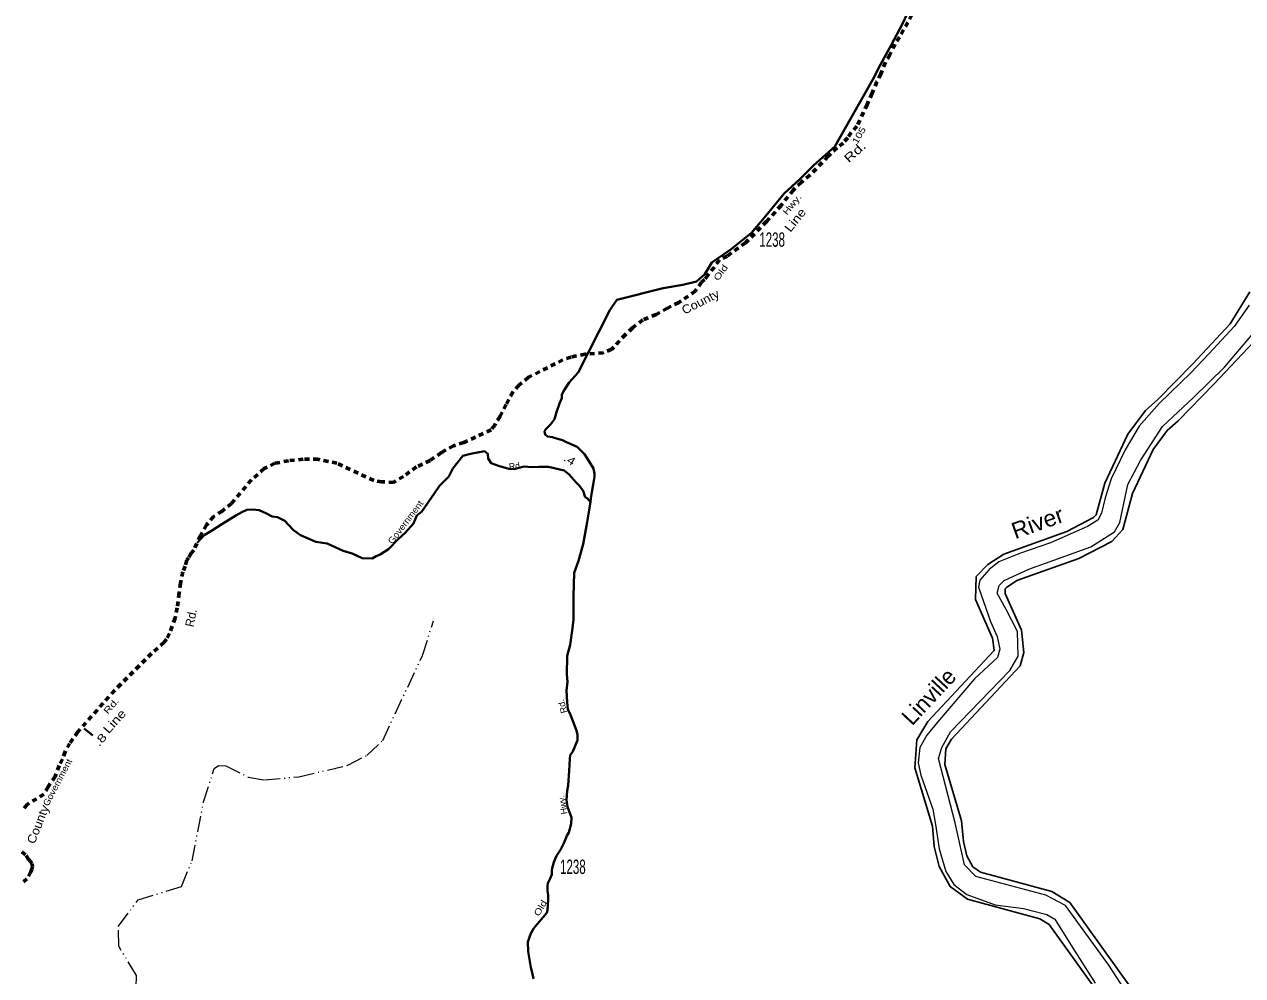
# Model space of a CAD drawing. Extents: x 339659 to 397320, y 203594 to 253409.
# Drawn here: x 343314 to 347120, y 233942 to 236916 of the extents above; entities that cross this region are included whole.
import ezdxf
from ezdxf.enums import TextEntityAlignment as Align

# ---------------------------------------------------------------- set-up
doc = ezdxf.new("R2010")
doc.units = 0
doc.header["$LTSCALE"] = 10
for name, pattern in [('DASH_DOUBLE_DOT', [9.2, 5, -1.2, 0.3, -1.2, 0.3, -1.2]), ('DOTTED', [1.5, 0.3, -1.2]), ('SHORT_DASHED', [2.7, 1.5, -1.2])]:
    doc.linetypes.add(name, pattern=pattern)
for name, color, linetype, lineweight in [('11', 7, 'Continuous', 40), ('17', 7, 'Continuous', 40), ('32', 7, 'Continuous', 25), ('38', 7, 'Continuous', 40), ('52', 7, 'SHORT_DASHED', 60), ('59', 7, 'DASH_DOUBLE_DOT', 13), ('60', 7, 'Continuous', 25), ('61', 7, 'DOTTED', 13), ('8', 7, 'Continuous', 25)]:
    doc.layers.add(name, color=color, linetype=linetype, lineweight=lineweight)
doc.layers.add('21', color=7, linetype='Continuous')

msp = doc.modelspace()

# ---------------------------------------------------------------- linework, layer by layer
at = {"layer": '11'}
msp.add_line((343527.89, 234692.79), (343500.41, 234714.99), dxfattribs=at)
at = {"layer": '32', "lineweight": 40}
for points in [[(346205.25, 237834.16), (346221.92, 237827.65), (346222.33, 237813.81), (346209.31, 237783.29), (346195.89, 237749.92), (346157.76, 237681.47), (346146.37, 237660.72), (346126.85, 237637.92), (346098.78, 237609.44), (346086.17, 237586.24), (346076.82, 237556.53), (346083.74, 237427.87), (346085.78, 237394.91), (346090.25, 237343.22), (346108.13, 237126.18), (346109.34, 237061.37), (346105.27, 237041.43), (346100.8, 237019.45), (346093.48, 236997.47), (346058.58, 236919.22), (346021.97, 236850.85), (345988.62, 236790.62), (345964.95, 236743.43)], [(345964.95, 236743.43), (345846.29, 236533.47), (345779.26, 236474.02), (345735.38, 236431.15), (345687.7, 236386.91), (345630.35, 236317.08), (345585.43, 236264.54), (345521.86, 236213.38), (345461.75, 236171.2), (345440.33, 236135.25), (345413.38, 236111.75), (345371.23, 236101.38), (345309.73, 236091.01), (345165.31, 236055.06), (345142.51, 236021.87), (345043.95, 235827.58), (345016.17, 235796.4), (345000.06, 235772.12), (344993.31, 235758.22), (344992.56, 235747.7), (344986.17, 235730.05), (344976.04, 235703.75), (344970.07, 235682.1), (344957.68, 235664.82), (344942.67, 235650.17), (344938.91, 235643.78), (344940.78, 235633.43), (344948.66, 235627.42), (344963.85, 235625.1), (344968.93, 235623.66), (344994.84, 235615.77), (345007.98, 235610.14), (345041.39, 235595.11), (345064.29, 235571.82), (345073.3, 235557.17), (345092.21, 235527.12), (345095.04, 235511.57), (345095.07, 235502.15), (345092.42, 235482.27), (345086.78, 235452.97), (345084.16, 235433.44), (345082.75, 235422.13)], [(345082.75, 235422.13), (345070.28, 235348.18), (345059.9, 235290.71), (345045.48, 235238.68), (345031.4, 235200.86), (345029.18, 235128.19), (345029.58, 235055.35), (345026.61, 235027.91), (345018.85, 234976.56), (345009.59, 234942.08), (345008.49, 234883.66), (345010.34, 234860.67), (345008.12, 234833.24), (345009.23, 234796.82), (345012.2, 234774.58), (345018.12, 234763.08), (345039.24, 234708.95), (345042.21, 234695.23), (345042.21, 234677.81), (345027.38, 234642.75), (345019.6, 234631.63), (345017.74, 234619.76), (345016.26, 234581.95), (345012.57, 234536.61), (345009.97, 234520.29), (345008.12, 234491.37), (345010.34, 234470.24), (345023.31, 234436.27), (345022.2, 234416.62), (345014.42, 234389.93), (345008.86, 234379.17), (345000.71, 234358.78), (344989.23, 234335.23), (344976.26, 234316.32), (344968.48, 234297.42), (344962.92, 234277.76), (344961.88, 234270.92), (344961.45, 234257.93), (344957, 234245.7), (344948.85, 234231.24), (344948.11, 234220.48), (344947.74, 234207.14), (344950.34, 234194.9), (344950.71, 234179.7), (344948.53, 234147.34), (344946.3, 234138.68), (344905.55, 234090.24), (344896.29, 234073.56), (344887.03, 234047.97), (344888.14, 234017.2), (344895.95, 233968.09), (344900.39, 233951.77), (344904.1, 233932.12)]]:
    msp.add_lwpolyline(points, dxfattribs=at)
at = {"layer": '38'}
for points in [[(344594.96, 235450.44), (344610.73, 235472.98), (344639.45, 235502.28), (344652.17, 235526.88), (344683.7, 235566.89), (344707.92, 235573.65), (344751.27, 235581.54), (344761.41, 235573.65), (344763.1, 235558.44), (344772.67, 235543.79), (344795.2, 235535.9), (344827.1, 235526.31), (344842.87, 235525.75), (344874.97, 235533.64), (344898.62, 235531.95), (344921.14, 235532.51), (344951.55, 235533.08), (344999.97, 235520.68), (345016.3, 235508.28), (345037.14, 235484.62), (345048.4, 235472.78), (345059.66, 235457.57), (345066.42, 235438.19), (345073.27, 235433.42), (345082.75, 235422.13)], [(343853.57, 235294.91), (343875.26, 235319.14), (343901.64, 235334.85), (343930.94, 235353.83), (343974.01, 235380.9), (343993.37, 235390.92), (344008.73, 235398.6), (344026.43, 235399.61), (344047.46, 235396.93), (344069.84, 235386.24), (344087.68, 235376.9), (344105.04, 235375.23), (344127.08, 235363.53), (344138.43, 235352.84), (344155.12, 235334.47), (344176.16, 235319.43), (344224.42, 235297.83), (344259.37, 235292.87), (344273.17, 235286.91), (344309.83, 235269.74), (344337.52, 235261.54), (344369.11, 235246.71), (344400.1, 235246.28), (344412.58, 235252.92), (344425.45, 235258.77), (344451.58, 235275.16), (344482, 235306.38), (344503.36, 235326.52), (344529.88, 235355.39), (344539.63, 235379.98), (344555.62, 235393.25), (344594.96, 235450.44)]]:
    msp.add_lwpolyline(points, dxfattribs=at)
at = {"layer": '52'}
for points in [[(346087, 236945.31), (346048.39, 236875.65), (346033.04, 236853.54), (346018.07, 236820.42), (346003.9, 236797.1), (345990.08, 236761.46), (345977.77, 236736.19), (345962.64, 236700.08), (345946.94, 236665.17), (345915.08, 236597.78), (345897.36, 236577.52), (345886.54, 236561.43), (345872, 236544.71), (345853.3, 236530.08), (345825.05, 236503.43), (345768.44, 236444.14), (345741.49, 236422.36), (345716.38, 236397.45), (345678.41, 236349.79), (345633, 236299.87), (345566.93, 236232.86), (345509.57, 236191.29), (345485.42, 236179.17), (345469.56, 236156.47), (345449.97, 236132.65), (345439.07, 236117.76), (345429.71, 236110.05), (345410.04, 236081.93), (345358.9, 236046.23), (345323.04, 236029.04), (345288.22, 236008.73), (345246.26, 235991.66), (345213.85, 235966.99), (345191.83, 235946.32), (345148.98, 235899.96)], [(345148.98, 235899.96), (345122.46, 235889.18), (345065.64, 235884.72), (345022.04, 235875.68), (344996.15, 235866.7), (344888.42, 235812.52), (344859.01, 235787.8), (344840.08, 235766.37), (344818.79, 235727.37), (344800.05, 235690.63), (344783.29, 235663.05), (344771.88, 235648.17), (344686.56, 235608.66), (344654.54, 235598.6), (344616.69, 235577.14), (344581.79, 235552.53), (344539.07, 235532.47), (344497.95, 235502.58), (344466.97, 235483.99), (344430.98, 235485.61), (344405.46, 235490.02), (344289.99, 235544.05), (344231.1, 235556.24), (344184.78, 235556.36), (344138.87, 235551.58), (344096.59, 235543.72), (344063.14, 235526.98), (344023.02, 235491.57), (343961.13, 235418.37), (343931.73, 235394.24), (343904.98, 235377.37), (343882.85, 235351.2), (343864.17, 235317.56), (343842.74, 235271.76), (343835.16, 235262.91), (343826.77, 235248.47), (343821.01, 235240.68), (343816.25, 235222.57), (343808.98, 235204.51), (343801.28, 235169.35), (343797.86, 235138.3), (343791.03, 235092.11), (343784.59, 235060.03), (343767.32, 235011.75), (343757.65, 234993.73), (343750.66, 234984.17), (343711.14, 234949.34), (343595.48, 234833.8), (343480.64, 234704.23), (343455.21, 234668.33), (343440.98, 234641.9), (343432.41, 234618.36), (343422.6, 234598.55), (343409.42, 234564.79), (343387.77, 234532.51), (343374.8, 234509.06), (343322.63, 234477.09), (343309.42, 234461.64)], [(343305.46, 234328.76), (343319.15, 234317.98), (343327.3, 234304.91), (343337.36, 234293.01), (343338.87, 234283.17), (343336.8, 234274.71), (343334.13, 234266.26), (343321.29, 234244.71), (343310.59, 234235.22)]]:
    msp.add_lwpolyline(points, dxfattribs=at)
at = {"layer": '59'}
msp.add_lwpolyline([(343663.03, 233904.73), (343664.25, 233942.72), (343608.47, 234033.88), (343607.84, 234096.91), (343668.81, 234178.73), (343804.75, 234221.03), (343837.66, 234301.42), (343873.62, 234485.78), (343907.16, 234589.17), (343919.97, 234598.91), (343942.81, 234598.45), (344012.94, 234563.03), (344063.53, 234554.03), (344170.81, 234563.89), (344324.12, 234599.83), (344383.56, 234630.66), (344433.25, 234677.69), (344557.91, 234943.31), (344591.75, 235051.7)], dxfattribs=at)
at = {"layer": '60'}
for points in [[(346698.31, 233847.44), (346516.22, 234101.98), (346487, 234119.81), (346260.97, 234180.78), (346206.11, 234220.34), (346172.18, 234283.79), (346156.59, 234345.75), (346150.87, 234408.93), (346096.51, 234591.49), (346102.32, 234679.16), (346137.14, 234736.87), (346342.87, 234957.22), (346343.44, 234959.26), (346339.1, 234997.08), (346285.34, 235118.17), (346287.32, 235189.56), (346323.85, 235227.07), (346373.79, 235259.81), (346571.29, 235330.7), (346654.49, 235373.93), (346662.81, 235382.88), (346689.59, 235481.45), (346761.12, 235634.83), (346816.85, 235709.1), (346855.31, 235743.33), (346964.22, 235854.73), (347081.6, 235979.83), (347143.22, 236079.28)], [(346774.68, 233898.95), (346580.2, 234170.81), (346523.72, 234205.28), (346301.19, 234265.3), (346277.26, 234282.56), (346258.72, 234317.23), (346247.65, 234361.23), (346241.75, 234426.4), (346189.49, 234601.91), (346192.72, 234650.75), (346211.01, 234681.06), (346425.59, 234910.88), (346436.96, 234951.95), (346428.98, 235021.56), (346377.96, 235136.47), (346378.37, 235151.07), (346382.77, 235155.59), (346415.16, 235176.82), (346608.25, 235246.13), (346711.06, 235299.56), (346745.71, 235336.79), (346776.38, 235449.69), (346840.53, 235587.23), (346884.97, 235646.46), (346918.92, 235676.68), (347030.73, 235791.04), (347155.03, 235923.52)]]:
    msp.add_lwpolyline(points, dxfattribs=at)
at = {"layer": '61', "linetype": 'Continuous'}
for points in [[(347140.59, 236037.57), (347093.29, 235971.5), (347015.44, 235886.69), (346958.29, 235826.53), (346859.75, 235730.87), (346796.69, 235659.87), (346753.33, 235585.9), (346709.97, 235495.17), (346691.25, 235436), (346679.42, 235387.68), (346667.6, 235365.98), (346635.08, 235346.26), (346519.79, 235294.98), (346426.18, 235262.43), (346358.19, 235235.81), (346328.63, 235212.14), (346299.06, 235178.61), (346295.12, 235156.91), (346332.57, 235049.42), (346353.26, 235002.08), (346362.13, 234962.64), (346354.25, 234936.99), (346282.31, 234869.93), (346167.02, 234734.83), (346133.52, 234694.39), (346111.84, 234654.95), (346105.93, 234607.61), (346114.8, 234569.15), (346152.24, 234462.64), (346161.11, 234414.32), (346171.95, 234338.38), (346192.64, 234267.38), (346218.26, 234226.94), (346258.66, 234196.37), (346347.35, 234163.83), (346435.05, 234151.99), (346507.97, 234133.26), (346533.59, 234118.46), (346588.77, 234030.69), (346659.72, 233918.27)], [(346751.85, 233897.57), (346702.58, 233974.49), (346566.6, 234161.87), (346505.5, 234193.43), (346286.75, 234252.6), (346251.27, 234288.1), (346221.71, 234420.25), (346170.47, 234621.43), (346180.32, 234654.96), (346207.92, 234704.27), (346393.17, 234895.59), (346418.79, 234940.95), (346416.82, 235017.88), (346381.34, 235086.91), (346353.75, 235138.19), (346359.67, 235161.86), (346375.43, 235177.64), (346452.29, 235213.14), (346645.43, 235282.17), (346720.32, 235329.51), (346736.08, 235359.09), (346761.7, 235477.44), (346801.12, 235552.39), (346870.1, 235658.89), (346966.67, 235749.62), (347063.23, 235844.3), (347151.92, 235948.83)]]:
    msp.add_lwpolyline(points, dxfattribs=at)

# ---------------------------------------------------------------- texts
at = {"layer": '11'}
for s, height, rotation, width, p in [('105', 20, 59.886, 1.25, (345930.14, 236563.83)), ('Rd.', 27, 42.155, 1.35, (345917.79, 236506.53)), ('Hwy.', 20, 50.841, 1.25, (345720.18, 236346.79)), ('Line', 27, 51.427, 1.2, (345732.79, 236295.87)), ('Old', 20, 53.825, 1.3, (345497.45, 236133.83)), ('County', 27, 26.67, 1.1, (345432.31, 236036.22)), ('Government', 20, 52.636, 1.1, (344512.71, 235353.51)), ('Rd.', 20, 48.448, 1.35, (343592.62, 234778.95)), ('Rd.', 20, 104.688, 1.05, (345004.77, 234786.46)), ('Line', 27, 48.448, 1.25, (343605.58, 234728.22)), ('Government', 20, 62.147, 1.1, (343426.05, 234541.61)), ('County', 27, 68.67, 1.1, (343368.57, 234410.25)), ('Old', 20, 59.299, 1.25, (344934.61, 234148.38))]:
    msp.add_text(s, height=height, rotation=rotation, dxfattribs=dict(at, width=width)).set_placement(p, align=Align.CENTER)
for s, height, rotation, p in [('Rd.', 20, 6.501, (344849.66, 235525.59)), ('Rd.', 27, 78.644, (343847.56, 235057.87)), ('Hwy.', 20, 99.904, (345005.7, 234477.84))]:
    msp.add_text(s, height=height, rotation=rotation, dxfattribs=at).set_placement(p, align=Align.CENTER)
at = {"layer": '17'}
for s, rotation, width, p in [('.4', 326.995, 1.25, (345011.07, 235544.35)), ('.8', 48.448, 1.45, (343560.39, 234671.28))]:
    msp.add_text(s, height=25, rotation=rotation, dxfattribs=dict(at, width=width)).set_placement(p, align=Align.CENTER)
at = {"layer": '21', "width": 1.05}
msp.add_text('River', height=51, rotation=19.744, dxfattribs=at).set_placement((346488.03, 235334.19), align=Align.CENTER)
at = {"layer": '21'}
msp.add_text('Linville', height=51, rotation=46.965, dxfattribs=at).set_placement((346158.45, 234797.18), align=Align.CENTER)
at = {"layer": '8', "width": 0.6}
for p in [(345650.13, 236220.48), (345027.52, 234259.96)]:
    msp.add_text('1238', height=45, dxfattribs=at).set_placement(p, align=Align.CENTER)

doc.saveas('drawing.dxf')
